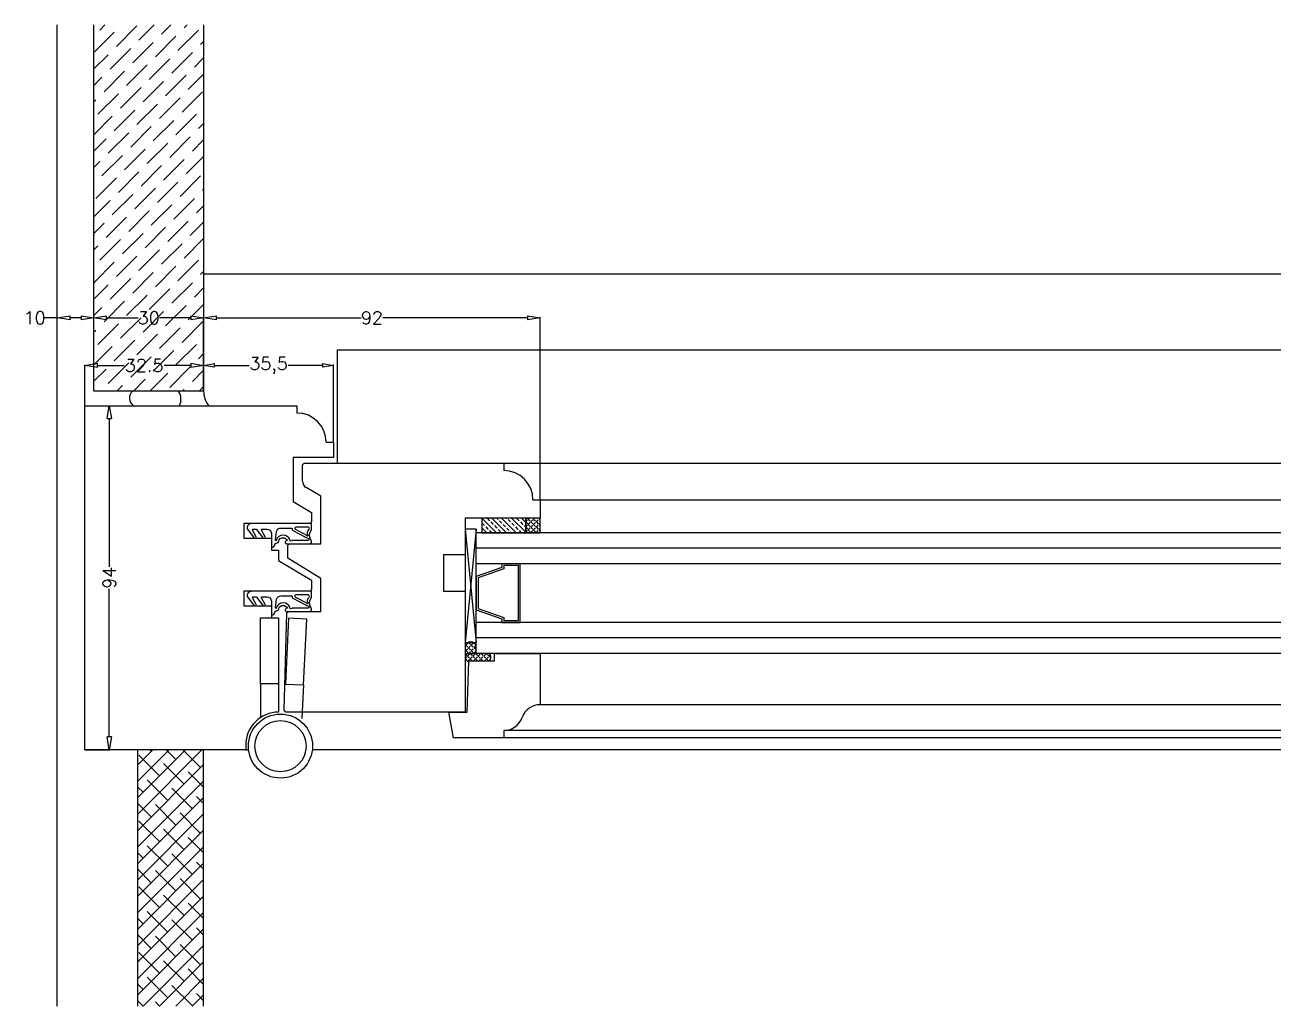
# Model space of a CAD drawing. Header units: millimetres. Extents: x 2806 to 10642, y -276 to 6064.
# Drawn here: x 5297.5 to 5638.5, y 2672.4 to 2940.4 of the extents above; entities that cross this region are included whole.
import ezdxf

# ---------------------------------------------------------------- set-up
doc = ezdxf.new("R2010")
doc.units = ezdxf.units.MM
doc.layers.get('0').update_dxf_attribs({"color": 250})
doc.layers.add('dim', color=7, linetype='Continuous')
doc.styles.add('romans', font='romans.shx')
doc.dimstyles.new('Ech 1-1', dxfattribs={"dimtxt": 3.5, "dimasz": 3, "dimexe": 0.25, "dimexo": 0, "dimgap": 0.01, "dimtad": 0, "dimdec": 8, "dimzin": 12, "dimtxsty": 'romans', "dimblk": 'CLOSEDBLANK', "dimcen": 2.5, "dimclrd": 9, "dimclre": 9, "dimclrt": 6, "dimadec": 4, "dimazin": 3, "dimtfac": 1, "dimtdec": 8, "dimtmove": 0, "dimatfit": 3, "dimldrblk": 'CLOSEDBLANK', "dimfxl": 1, "dimarcsym": 0})
doc.dimstyles.new('ECH1-1', dxfattribs={"dimtxt": 3.5, "dimasz": 3.5, "dimexe": 0.18, "dimexo": 0, "dimgap": 0.09, "dimtad": 0, "dimdec": 4, "dimdsep": 46, "dimtxsty": 'romans', "dimblk1": 'CLOSEDBLANK', "dimblk2": 'CLOSEDBLANK', "dimsah": 1, "dimcen": 1, "dimclrd": 3, "dimclre": 3, "dimclrt": 6, "dimadec": 0, "dimazin": 0, "dimtfac": 1, "dimtdec": 4, "dimtofl": 0, "dimtmove": 0, "dimatfit": 3, "dimldrblk": 'CLOSEDBLANK', "dimfxl": 1, "dimtolj": 1, "dimtzin": 0, "dimarcsym": 0})

# ---------------------------------------------------------------- blocks, each defined once
blk = doc.blocks.new('_ClosedBlank')
at = {"color": 0, "linetype": 'ByBlock', "lineweight": -2}
for p, q in [((-1, 0.167), (0, 0)), ((-1, 0.167), (-1, -0.167)), ((0, 0), (-1, -0.167))]:
    blk.add_line(p, q, dxfattribs=at)
blk = doc.blocks.new('*D8')
at = {"layer": 'Defpoints', "color": 0, "transparency": 16777216}
for p in [(5313.78, 2847.4), (5346.28, 2840.41), (5313.78, 2836.41)]:
    blk.add_point(p, dxfattribs=at)
at = {"layer": 'dim', "color": 3, "lineweight": -2, "transparency": 16777216}
for p, q in [((5313.78, 2836.41), (5313.78, 2847.58)), ((5317.28, 2847.4), (5324.61, 2847.4)), ((5342.78, 2847.4), (5335.46, 2847.4)), ((5346.28, 2840.41), (5346.28, 2847.58))]:
    blk.add_line(p, q, dxfattribs=at)
at = {"layer": 'dim', "color": 3, "lineweight": -2, "transparency": 16777216, "xscale": 3.5, "yscale": 3.5, "zscale": 3.5, "rotation": 180}
blk.add_blockref('_ClosedBlank', (5313.78, 2847.4), dxfattribs=at)
at = {"layer": 'dim', "color": 3, "lineweight": -2, "transparency": 16777216, "xscale": 3.5, "yscale": 3.5, "zscale": 3.5}
blk.add_blockref('_ClosedBlank', (5346.28, 2847.4), dxfattribs=at)
at = {"layer": 'dim', "color": 6, "transparency": 16777216, "insert": (5330.03, 2847.4), "char_height": 3.5, "attachment_point": 5, "style": 'romans'}
blk.add_mtext('\\A1;32.5', dxfattribs=at)
blk = doc.blocks.new('*D58')
at = {"layer": 'Defpoints', "color": 0, "transparency": 16777216}
for p in [(5346.28, 2860.4), (5316.28, 2840.41), (5346.28, 2840.41)]:
    blk.add_point(p, dxfattribs=at)
at = {"layer": 'dim', "color": 3, "lineweight": -2, "transparency": 16777216}
for p, q in [((5316.28, 2840.41), (5316.28, 2860.58)), ((5319.78, 2860.4), (5328.36, 2860.4)), ((5342.78, 2860.4), (5334.21, 2860.4)), ((5346.28, 2840.41), (5346.28, 2860.58))]:
    blk.add_line(p, q, dxfattribs=at)
at = {"layer": 'dim', "color": 3, "lineweight": -2, "transparency": 16777216, "xscale": 3.5, "yscale": 3.5, "zscale": 3.5, "rotation": 180}
blk.add_blockref('_ClosedBlank', (5316.28, 2860.4), dxfattribs=at)
at = {"layer": 'dim', "color": 3, "lineweight": -2, "transparency": 16777216, "xscale": 3.5, "yscale": 3.5, "zscale": 3.5}
blk.add_blockref('_ClosedBlank', (5346.28, 2860.4), dxfattribs=at)
at = {"layer": 'dim', "color": 6, "transparency": 16777216, "insert": (5331.28, 2860.4), "char_height": 3.5, "attachment_point": 5, "style": 'romans'}
blk.add_mtext('\\A1;30', dxfattribs=at)
blk = doc.blocks.new('*D9')
at = {"layer": 'Defpoints', "color": 0, "transparency": 16777216}
for p in [(5306.28, 2860.4), (5306.28, 2840.41), (5316.28, 2840.41)]:
    blk.add_point(p, dxfattribs=at)
at = {"layer": 'dim', "color": 3, "lineweight": -2, "transparency": 16777216}
for p, q in [((5306.28, 2860.4), (5302.78, 2860.4)), ((5306.28, 2840.41), (5306.28, 2860.58)), ((5312.78, 2860.4), (5309.78, 2860.4)), ((5316.28, 2840.41), (5316.28, 2860.58))]:
    blk.add_line(p, q, dxfattribs=at)
at = {"layer": 'dim', "color": 3, "lineweight": -2, "transparency": 16777216, "xscale": 3.5, "yscale": 3.5, "zscale": 3.5, "rotation": 180}
blk.add_blockref('_ClosedBlank', (5306.28, 2860.4), dxfattribs=at)
at = {"layer": 'dim', "color": 3, "lineweight": -2, "transparency": 16777216, "xscale": 3.5, "yscale": 3.5, "zscale": 3.5}
blk.add_blockref('_ClosedBlank', (5316.28, 2860.4), dxfattribs=at)
at = {"layer": 'dim', "color": 6, "transparency": 16777216, "insert": (5300.11, 2860.4), "char_height": 3.5, "attachment_point": 5, "style": 'romans'}
blk.add_mtext('\\A1;10', dxfattribs=at)
blk = doc.blocks.new('*D59')
at = {"layer": 'Defpoints', "color": 0, "transparency": 16777216}
for p in [(5313.78, 2836.41), (5313.78, 2742.41), (5320.5, 2742.41)]:
    blk.add_point(p, dxfattribs=at)
at = {"layer": 'dim', "color": 3, "lineweight": -2, "transparency": 16777216}
for p, q in [((5313.78, 2836.41), (5320.68, 2836.41)), ((5320.5, 2832.91), (5320.5, 2792.42)), ((5320.5, 2745.91), (5320.5, 2786.4)), ((5313.78, 2742.41), (5320.68, 2742.41))]:
    blk.add_line(p, q, dxfattribs=at)
at = {"layer": 'dim', "color": 3, "lineweight": -2, "transparency": 16777216, "xscale": 3.5, "yscale": 3.5, "zscale": 3.5}
for p, rotation in [((5320.5, 2836.41), 90), ((5320.5, 2742.41), 270)]:
    blk.add_blockref('_ClosedBlank', p, dxfattribs=dict(at, rotation=rotation))
at = {"layer": 'dim', "color": 6, "transparency": 16777216, "insert": (5320.5, 2789.41), "char_height": 3.5, "attachment_point": 5, "rotation": 90, "style": 'romans'}
blk.add_mtext('\\A1;94', dxfattribs=at)
blk = doc.blocks.new('*D10')
at = {"layer": 'Defpoints', "color": 0, "transparency": 16777216}
for p in [(5346.28, 2860.4), (5346.28, 2840.41), (5438.28, 2810.71)]:
    blk.add_point(p, dxfattribs=at)
at = {"layer": 'dim', "color": 3, "lineweight": -2, "transparency": 16777216}
for p, q in [((5346.28, 2840.41), (5346.28, 2860.58)), ((5349.78, 2860.4), (5389.36, 2860.4)), ((5434.78, 2860.4), (5395.21, 2860.4)), ((5438.28, 2810.71), (5438.28, 2860.58))]:
    blk.add_line(p, q, dxfattribs=at)
at = {"layer": 'dim', "color": 3, "lineweight": -2, "transparency": 16777216, "xscale": 3.5, "yscale": 3.5, "zscale": 3.5, "rotation": 180}
blk.add_blockref('_ClosedBlank', (5346.28, 2860.4), dxfattribs=at)
at = {"layer": 'dim', "color": 3, "lineweight": -2, "transparency": 16777216, "xscale": 3.5, "yscale": 3.5, "zscale": 3.5}
blk.add_blockref('_ClosedBlank', (5438.28, 2860.4), dxfattribs=at)
at = {"layer": 'dim', "color": 6, "transparency": 16777216, "insert": (5392.28, 2860.4), "char_height": 3.5, "attachment_point": 5, "style": 'romans'}
blk.add_mtext('\\A1;92', dxfattribs=at)
blk = doc.blocks.new('*D60')
at = {"layer": 'Defpoints', "color": 0, "transparency": 16777216}
for p in [(5346.28, 2847.4), (5346.28, 2840.41), (5381.78, 2826.41)]:
    blk.add_point(p, dxfattribs=at)
at = {"layer": 'dim', "color": 9, "lineweight": -2, "transparency": 16777216}
for p, q in [((5346.28, 2840.41), (5346.28, 2847.65)), ((5349.28, 2847.4), (5358.69, 2847.4)), ((5378.78, 2847.4), (5369.38, 2847.4)), ((5381.78, 2826.41), (5381.78, 2847.65))]:
    blk.add_line(p, q, dxfattribs=at)
at = {"layer": 'dim', "color": 9, "lineweight": -2, "transparency": 16777216, "xscale": 3, "yscale": 3, "zscale": 3, "rotation": 180}
blk.add_blockref('_ClosedBlank', (5346.28, 2847.4), dxfattribs=at)
at = {"layer": 'dim', "color": 9, "lineweight": -2, "transparency": 16777216, "xscale": 3, "yscale": 3, "zscale": 3}
blk.add_blockref('_ClosedBlank', (5381.78, 2847.4), dxfattribs=at)
at = {"layer": 'dim', "color": 6, "transparency": 16777216, "insert": (5364.03, 2847.4), "char_height": 3.5, "attachment_point": 5, "style": 'romans'}
blk.add_mtext('35,5', dxfattribs=at)

msp = doc.modelspace()

# ---------------------------------------------------------------- linework, layer by layer
for p, q in [((5306.28495735, 2672.40943332), (5306.28495735, 2940.40943332)), ((5316.28495735, 2840.40943332), (5316.28495735, 2940.40943332)), ((5346.28495735, 2940.40943332), (5346.28495735, 2840.40943332)), ((5346.28495735, 2872.40943332), (6766.28495735, 2872.40943332)), ((5382.78495735, 2851.70943332), (5382.78495735, 2820.70943332)), ((5382.78495735, 2851.70943332), (6022.28495735, 2851.70943332)), ((5346.28495735, 2840.40943332), (5316.28495735, 2840.40943332)), ((5313.78495735, 2742.40943332), (5313.78495735, 2836.40943332)), ((5313.78495735, 2836.40943332), (5371.78495735, 2836.40943332)), ((5371.78495735, 2836.40943332), (5371.78495735, 2834.40943332)), ((5379.78495735, 2826.40943332), (5381.78495735, 2826.40943332)), ((5381.78495735, 2826.40943332), (5381.78495735, 2822.20943332)), ((5381.78495735, 2822.20943332), (5370.78495735, 2822.20943332)), ((5370.78495735, 2822.20943332), (5370.78495735, 2810.20943332)), ((5373.28495735, 2820.20943332), (5373.78495735, 2820.70943332)), ((5373.78495735, 2820.70943332), (5428.28495735, 2820.70943332)), ((5428.28495735, 2820.70943332), (5705.28495735, 2820.70943332)), ((5428.28495735, 2820.70943332), (5428.28495735, 2818.70943332)), ((5373.28495735, 2815.75950252), (5373.28495735, 2820.20943332)), ((5378.28495735, 2811.70744716), (5374.28152117, 2814.02944014)), ((5370.78495735, 2810.20943332), (5375.78495735, 2807.20943332)), ((5378.28495735, 2798.70943332), (5378.28495735, 2811.70744716)), ((5436.28495735, 2810.70943332), (5438.28495735, 2810.70943332)), ((5438.28495735, 2810.70943332), (5695.28495735, 2810.70943332)), ((5438.28495735, 2810.70943332), (5438.28495735, 2805.70943332)), ((5375.78495735, 2807.20943332), (5375.78495735, 2804.70943332)), ((5375.28495735, 2804.20943332), (5357.28495735, 2804.20943332)), ((5357.28495735, 2804.20943332), (5357.28495735, 2800.20943332)), ((5375.78495735, 2804.70943332), (5375.28495735, 2804.20943332)), ((5438.28495735, 2805.70943332), (5417.78495735, 2805.70943332)), ((5417.78495735, 2805.70943332), (5417.78495735, 2795.70943332)), ((5422.28495735, 2805.70943332), (5422.28495735, 2801.70943332)), ((5434.28495735, 2805.70943332), (5422.28495735, 2805.70943332)), ((5434.28495735, 2801.70943332), (5434.28495735, 2805.70943332)), ((5434.28495735, 2805.70943332), (5434.28495735, 2801.70943332)), ((5438.28495735, 2805.70943332), (5434.28495735, 2805.70943332)), ((5438.28495735, 2801.70943332), (5438.28495735, 2805.70943332)), ((5357.28495735, 2800.20943332), (5364.78495735, 2800.20943332)), ((5364.78495735, 2800.20943332), (5364.78495735, 2796.90943332)), ((5417.78495735, 2802.70943332), (5420.78495735, 2771.70943332)), ((5420.78495735, 2802.70943332), (5417.78495735, 2771.70943332)), ((5420.78495735, 2802.70943332), (5417.78495735, 2802.70943332)), ((5417.78495735, 2802.70943332), (5417.78495735, 2771.70943332)), ((5420.78495735, 2771.70943332), (5420.78495735, 2802.70943332)), ((5999.78495735, 2801.70943332), (5420.78495735, 2801.70943332)), ((5420.78495735, 2768.70943332), (5420.78495735, 2801.70943332)), ((5422.28495735, 2801.70943332), (5434.28495735, 2801.70943332)), ((5434.28495735, 2801.70943332), (5438.28495735, 2801.70943332)), ((5364.78495735, 2796.90943332), (5366.78495735, 2796.90943332)), ((5366.78495735, 2796.90943332), (5366.78495735, 2794.10943332)), ((5369.28495735, 2798.20943332), (5369.78495735, 2798.70943332)), ((5369.28495735, 2794.70944662), (5369.28495735, 2798.20943332)), ((5369.78495735, 2798.70943332), (5378.28495735, 2798.70943332)), ((5999.78495735, 2797.45943332), (5420.78495735, 2797.45943332)), ((5366.78495735, 2794.10943332), (5375.78495735, 2788.70943332)), ((5378.28495735, 2789.20945552), (5369.28495735, 2794.70944662)), ((5417.78495735, 2795.70943332), (5411.78495735, 2795.70943332)), ((5411.78495735, 2795.70943332), (5411.78495735, 2785.70943332)), ((5999.78495735, 2793.20943332), (5420.78495735, 2793.20943332)), ((5432.78461214, 2793.20989358), (5427.78461214, 2793.20989358)), ((5427.78461214, 2793.20989358), (5427.78461214, 2792.20989358)), ((5432.78461214, 2777.20989358), (5432.78461214, 2793.20989358)), ((5427.78461214, 2792.20989358), (5420.78461214, 2789.7765628)), ((5420.78461214, 2789.7765628), (5420.78461214, 2780.64322436)), ((5428.28461214, 2791.85435457), (5421.28461214, 2789.42102378)), ((5432.28461214, 2792.70989358), (5428.28461214, 2792.70989358)), ((5428.28461214, 2792.70989358), (5428.28461214, 2791.85435457)), ((5432.28461214, 2777.70989358), (5432.28461214, 2792.70989358)), ((5375.78495735, 2788.70943332), (5375.78495735, 2786.20943332)), ((5378.28495735, 2780.20943332), (5378.28495735, 2789.20945552)), ((5421.28461214, 2789.42102378), (5421.28461214, 2780.99876338)), ((5375.28495735, 2785.70943332), (5357.28495735, 2785.70943332)), ((5357.28495735, 2785.70943332), (5357.28495735, 2781.70943332)), ((5375.78495735, 2786.20943332), (5375.28495735, 2785.70943332)), ((5411.78495735, 2785.70943332), (5417.78495735, 2785.70943332)), ((5417.78495735, 2785.70943332), (5417.78495735, 2752.70943332)), ((5357.28495735, 2781.70943332), (5364.78495735, 2781.70943332)), ((5364.78495735, 2781.70943332), (5364.78495735, 2778.40943332)), ((5368.28495735, 2753.20926386), (5368.98808676, 2779.70960278)), ((5368.98808676, 2779.70960278), (5369.50110318, 2780.20943332)), ((5369.50110318, 2780.20943332), (5378.28495735, 2780.20943332)), ((5420.78461214, 2780.64322436), (5427.78461214, 2778.20989358)), ((5421.28461214, 2780.99876338), (5428.28461214, 2778.5654326)), ((5361.78495735, 2760.40943332), (5361.78495735, 2778.40943332)), ((5361.78495735, 2778.40943332), (5366.78495735, 2778.40943332)), ((5364.78495735, 2778.40943332), (5366.78495735, 2778.40943332)), ((5366.78495735, 2778.40943332), (5366.78495735, 2760.40943332)), ((5366.78495735, 2778.40943332), (5366.78495735, 2752.70943332)), ((5369.50222167, 2778.34270885), (5368.61874724, 2760.36440323)), ((5374.49619545, 2778.09729928), (5369.50222167, 2778.34270885)), ((5373.61272103, 2760.11899366), (5374.49619545, 2778.09729928)), ((5999.78495735, 2777.20943332), (5420.78495735, 2777.20943332)), ((5427.78461214, 2778.20989358), (5427.78461214, 2777.20989358)), ((5427.78461214, 2777.20989358), (5432.78461214, 2777.20989358)), ((5428.28461214, 2778.5654326), (5428.28461214, 2777.70989358)), ((5428.28461214, 2777.70989358), (5432.28461214, 2777.70989358)), ((5999.78495735, 2772.95943332), (5420.78495735, 2772.95943332)), ((5417.78495735, 2771.70943332), (5420.78495735, 2771.70943332)), ((5417.78495735, 2770.70943332), (5417.78495735, 2768.70943332)), ((5420.78495735, 2768.70943332), (5420.78495735, 2770.70943332)), ((5417.78495735, 2768.70943332), (5420.78495735, 2768.70943332)), ((5418.28495735, 2752.70943332), (5418.78495735, 2766.70943332)), ((5424.28495735, 2768.70943332), (5418.29575691, 2768.70943332)), ((5418.29575691, 2766.70943332), (5424.28495735, 2766.70943332)), ((5418.78495735, 2766.70943332), (5425.78495735, 2766.70943332)), ((5999.78495735, 2768.70943332), (5420.78495735, 2768.70943332)), ((5425.78495735, 2766.70943332), (5425.78495735, 2768.70943332)), ((5425.78495735, 2768.70943332), (5438.28495735, 2768.70943332)), ((5438.28495735, 2768.70943332), (5438.28495735, 2754.70943332)), ((5361.78495735, 2760.40943332), (5361.78495735, 2751.19274809)), ((5366.78495735, 2760.40943332), (5361.78495735, 2760.40943332)), ((5368.61874724, 2760.36440323), (5373.61272103, 2760.11899366)), ((5373.61272103, 2760.11899366), (5373.16034849, 2750.91341679)), ((5368.77194093, 2752.70943332), (5368.28495735, 2753.20926386)), ((5417.78495735, 2752.70943332), (5368.77194093, 2752.70943332)), ((5414.53495735, 2745.70943332), (5413.28495735, 2752.70943332)), ((5413.28495735, 2752.70943332), (5418.28495735, 2752.70943332)), ((5695.28495735, 2754.70943332), (5438.28495735, 2754.70943332)), ((5428.28495735, 2745.70943332), (5414.53495735, 2745.70943332)), ((5428.28495735, 2747.70943332), (5428.28495735, 2745.70943332)), ((5705.28495735, 2745.70943332), (5428.28495735, 2745.70943332)), ((5705.28495735, 2747.70943332), (5428.51805161, 2747.70943332)), ((5357.78495735, 2742.40943332), (5313.78495735, 2742.40943332)), ((5328.28495735, 2672.40943332), (5328.28495735, 2742.40943332)), ((5346.28495735, 2672.40943332), (5346.28495735, 2742.40943332)), ((5357.78495735, 2743.70943332), (5357.78495735, 2742.40943332)), ((5357.78495735, 2742.40943332), (5358.55226017, 2742.40943332)), ((6022.28495735, 2742.40943332), (5376.01765453, 2742.40943332))]:
    msp.add_line(p, q)
at = {"linetype": 'Continuous'}
for p, q in [((5317.94519497, 2939.02472292), (5319.32990537, 2940.40943332)), ((5322.43532303, 2934.53459486), (5328.04798311, 2940.14725494)), ((5328.60924911, 2936.21839288), (5332.80028955, 2940.40943332)), ((5334.7831752, 2937.9021909), (5337.29041761, 2940.40943332)), ((5340.95710128, 2939.58598893), (5341.78054567, 2940.40943332)), ((5316.28495735, 2932.87435724), (5321.87405702, 2938.46345691)), ((5333.09937718, 2931.72826482), (5338.71203725, 2937.3409249)), ((5339.27330326, 2933.41206284), (5344.88596333, 2939.02472292)), ((5320.75152501, 2928.36066878), (5326.36418508, 2933.97332885)), ((5326.92545109, 2930.0444668), (5332.53811117, 2935.65712687)), ((5345.44722934, 2935.09586087), (5346.28495735, 2935.93358888)), ((5316.28495735, 2928.38422918), (5320.190259, 2932.28953083)), ((5331.41557915, 2925.55433874), (5337.02823923, 2931.16699881)), ((5337.58950524, 2927.23813676), (5343.20216531, 2932.85079684)), ((5343.76343132, 2928.92193478), (5346.28495735, 2931.44346081)), ((5319.06772699, 2922.18674269), (5324.68038706, 2927.79940277)), ((5325.24165307, 2923.87054072), (5330.85431315, 2929.48320079)), ((5335.90570721, 2921.06421068), (5341.51836729, 2926.67687075)), ((5342.0796333, 2922.7480087), (5346.28495735, 2926.95333275)), ((5316.28495735, 2923.89410112), (5318.50646098, 2926.11560475)), ((5323.55785505, 2917.69661463), (5329.17051512, 2923.30927471)), ((5329.73178113, 2919.38041266), (5335.34444121, 2924.99307273)), ((5316.28495735, 2919.40397306), (5316.82266296, 2919.94167866)), ((5317.38392896, 2916.01281661), (5322.99658904, 2921.62547669)), ((5334.22190919, 2914.89028459), (5339.83456927, 2920.50294467)), ((5340.39583527, 2916.57408262), (5346.00849535, 2922.18674269)), ((5321.87405702, 2911.52268855), (5327.4867171, 2917.13534862)), ((5328.04798311, 2913.20648657), (5333.66064318, 2918.81914665)), ((5338.71203725, 2910.40015653), (5344.32469733, 2916.01281661)), ((5316.28495735, 2910.42371694), (5321.31279102, 2915.4515506)), ((5326.36418508, 2907.03256049), (5331.97684516, 2912.64522056)), ((5332.53811117, 2908.71635851), (5338.15077124, 2914.32901859)), ((5344.88596333, 2912.08395456), (5346.28495735, 2913.48294857)), ((5316.28495735, 2905.93358888), (5319.62899299, 2909.27762452)), ((5320.190259, 2905.34876247), (5325.80291908, 2910.96142254)), ((5337.02823923, 2904.22623045), (5342.6408993, 2909.83889053)), ((5324.68038706, 2900.85863441), (5330.29304714, 2906.47129448)), ((5330.85431315, 2902.54243243), (5336.46697322, 2908.1550925)), ((5343.20216531, 2905.91002847), (5346.28495735, 2908.99282051)), ((5316.28495735, 2901.44346081), (5317.94519497, 2903.10369844)), ((5318.50646098, 2899.17483638), (5324.11912105, 2904.78749646)), ((5335.34444121, 2898.05230437), (5340.95710128, 2903.66496444)), ((5341.51836729, 2899.73610239), (5346.28495735, 2904.50269245)), ((5322.99658904, 2894.68470832), (5328.60924911, 2900.2973684)), ((5329.17051512, 2896.36850634), (5334.7831752, 2901.98116642)), ((5339.83456927, 2893.56217631), (5345.44722934, 2899.17483638)), ((5316.82266296, 2893.0009103), (5322.43532303, 2898.61357038)), ((5327.4867171, 2890.19458026), (5333.09937718, 2895.80724034)), ((5333.66064318, 2891.87837828), (5339.27330326, 2897.49103836)), ((5346.00849535, 2895.24597433), (5346.28495735, 2895.52243633)), ((5316.28495735, 2887.97307663), (5320.75152501, 2892.43964429)), ((5321.31279102, 2888.51078224), (5326.92545109, 2894.12344231)), ((5338.15077124, 2887.38825022), (5343.76343132, 2893.0009103)), ((5325.80291908, 2884.02065418), (5331.41557915, 2889.63331425)), ((5331.97684516, 2885.7044522), (5337.58950524, 2891.31711228)), ((5344.32469733, 2889.07204825), (5346.28495735, 2891.03230827)), ((5316.28495735, 2883.48294857), (5319.06772699, 2886.26571821)), ((5319.62899299, 2882.33685616), (5325.24165307, 2887.94951623)), ((5336.46697322, 2881.21432414), (5342.0796333, 2886.82698422)), ((5342.6408993, 2882.89812216), (5346.28495735, 2886.54218021)), ((5324.11912105, 2877.8467281), (5329.73178113, 2883.45938817)), ((5330.29304714, 2879.53052612), (5335.90570721, 2885.14318619)), ((5340.95710128, 2876.72419608), (5346.28495735, 2882.05205215)), ((5316.28495735, 2878.99282051), (5317.38392896, 2880.09179213)), ((5317.94519497, 2876.16293007), (5323.55785505, 2881.77559015)), ((5328.60924911, 2873.35660003), (5334.22190919, 2878.96926011)), ((5334.7831752, 2875.04039806), (5340.39583527, 2880.65305813)), ((5316.28495735, 2870.01256439), (5321.87405702, 2875.60166406)), ((5322.43532303, 2871.67280201), (5328.04798311, 2877.28546209)), ((5339.27330326, 2870.55027), (5344.88596333, 2876.16293007)), ((5326.92545109, 2867.18267395), (5332.53811117, 2872.79533403)), ((5333.09937718, 2868.86647197), (5338.71203725, 2874.47913205)), ((5345.44722934, 2872.23406802), (5346.28495735, 2873.07179603)), ((5316.28495735, 2865.52243633), (5320.190259, 2869.42773798)), ((5320.75152501, 2865.49887593), (5326.36418508, 2871.111536)), ((5331.41557915, 2862.69254589), (5337.02823923, 2868.30520597)), ((5337.58950524, 2864.37634391), (5343.20216531, 2869.98900399)), ((5343.76343132, 2866.06014194), (5346.28495735, 2868.58166797)), ((5319.06772699, 2859.32494985), (5324.68038706, 2864.93760992)), ((5325.24165307, 2861.00874787), (5330.85431315, 2866.62140794)), ((5316.28495735, 2861.03230827), (5318.50646098, 2863.2538119)), ((5329.73178113, 2856.51861981), (5335.34444121, 2862.13127988)), ((5335.90570721, 2858.20241783), (5341.51836729, 2863.81507791)), ((5342.0796333, 2859.88621585), (5346.28495735, 2864.09153991)), ((5317.38392896, 2853.15102376), (5322.99658904, 2858.76368384)), ((5323.55785505, 2854.83482178), (5329.17051512, 2860.44748186)), ((5340.39583527, 2853.71228977), (5346.00849535, 2859.32494985)), ((5316.28495735, 2856.54218021), (5316.82266296, 2857.07988582)), ((5328.04798311, 2850.34469372), (5333.66064318, 2855.9573538)), ((5334.22190919, 2852.02849175), (5339.83456927, 2857.64115182)), ((5316.28495735, 2847.56192409), (5321.31279102, 2852.58975775)), ((5321.87405702, 2848.6608957), (5327.4867171, 2854.27355578)), ((5332.53811117, 2845.85456566), (5338.15077124, 2851.46722574)), ((5338.71203725, 2847.53836369), (5344.32469733, 2853.15102376)), ((5320.190259, 2842.48696962), (5325.80291908, 2848.09962969)), ((5326.36418508, 2844.17076764), (5331.97684516, 2849.78342772)), ((5344.88596333, 2849.22216171), (5346.28495735, 2850.62115573)), ((5316.28495735, 2843.07179603), (5319.62899299, 2846.41583167)), ((5331.58310688, 2840.40943332), (5336.46697322, 2845.29329966)), ((5337.02823923, 2841.3644376), (5342.6408993, 2846.97709768)), ((5343.20216531, 2843.04823563), (5346.28495735, 2846.13102766)), ((5322.60285076, 2840.40943332), (5324.11912105, 2841.92570361)), ((5327.09297882, 2840.40943332), (5330.29304714, 2843.60950163)), ((5345.05349107, 2840.40943332), (5346.28495735, 2841.6408996)), ((5340.56336301, 2840.40943332), (5340.95710128, 2840.8031716)), ((5422.33116287, 2805.70943332), (5426.33116287, 2801.70943332)), ((5422.38578283, 2804.30777494), (5423.05930204, 2803.63425573)), ((5423.73282125, 2805.65481336), (5424.40634046, 2804.98129415)), ((5424.74310006, 2804.64453454), (5425.41661927, 2803.97101533)), ((5425.0252397, 2805.70943332), (5429.0252397, 2801.70943332)), ((5425.75337887, 2803.63425573), (5426.42689808, 2802.96073652)), ((5426.37227812, 2805.70943332), (5426.76365769, 2805.31805375)), ((5427.10041729, 2804.98129415), (5427.7739365, 2804.30777494)), ((5427.71931654, 2805.70943332), (5431.71931654, 2801.70943332)), ((5428.11069611, 2803.97101533), (5428.78421531, 2803.29749612)), ((5429.06635496, 2805.70943332), (5429.12097492, 2805.65481336)), ((5429.45773452, 2805.31805375), (5430.13125373, 2804.64453454)), ((5430.41339337, 2805.70943332), (5434.28495735, 2801.83786934)), ((5430.46801334, 2804.30777494), (5431.14153255, 2803.63425573)), ((5431.81505176, 2805.65481336), (5432.48857096, 2804.98129415)), ((5432.82533057, 2804.64453454), (5433.49884978, 2803.97101533)), ((5433.10747021, 2805.70943332), (5434.28495735, 2804.53194618)), ((5433.83560938, 2803.63425573), (5434.28495735, 2803.18490776)), ((5434.28495735, 2804.75712291), (5434.77853628, 2805.25070183)), ((5434.28495735, 2804.66665002), (5434.77853628, 2804.1730711)), ((5434.28495735, 2803.27538065), (5434.77853628, 2803.76895957)), ((5434.72391631, 2805.70943332), (5434.77853628, 2805.65481336)), ((5434.98059204, 2805.45275759), (5435.23726776, 2805.70943332)), ((5434.98059204, 2805.45275759), (5435.51940741, 2804.91394223)), ((5434.98059204, 2803.97101533), (5435.51940741, 2804.5098307)), ((5434.98059204, 2803.97101533), (5435.51940741, 2803.43219997)), ((5435.72146317, 2804.71188646), (5436.26027854, 2805.25070183)), ((5435.72146317, 2804.71188646), (5436.26027854, 2804.1730711)), ((5435.72146317, 2803.2301442), (5436.26027854, 2803.76895957)), ((5436.20565857, 2805.70943332), (5436.26027854, 2805.65481336)), ((5436.4623343, 2805.45275759), (5436.71901002, 2805.70943332)), ((5436.4623343, 2805.45275759), (5437.00114967, 2804.91394223)), ((5436.4623343, 2803.97101533), (5437.00114967, 2804.5098307)), ((5436.4623343, 2803.97101533), (5437.00114967, 2803.43219997)), ((5437.20320543, 2804.71188646), (5437.7420208, 2805.25070183)), ((5437.20320543, 2804.71188646), (5437.7420208, 2804.1730711)), ((5437.20320543, 2803.2301442), (5437.7420208, 2803.76895957)), ((5437.68740083, 2805.70943332), (5437.7420208, 2805.65481336)), ((5437.94407656, 2805.45275759), (5438.20075228, 2805.70943332)), ((5437.94407656, 2805.45275759), (5438.28495735, 2805.1118768)), ((5437.94407656, 2803.97101533), (5438.28495735, 2804.31189613)), ((5437.94407656, 2803.97101533), (5438.28495735, 2803.63013454)), ((5422.28495735, 2803.061562), (5423.63708603, 2801.70943332)), ((5422.28495735, 2801.71452358), (5422.29004761, 2801.70943332)), ((5423.39606164, 2803.29749612), (5424.06958085, 2802.62397692)), ((5424.40634046, 2802.28721731), (5424.98412445, 2801.70943332)), ((5426.76365769, 2802.62397692), (5427.4371769, 2801.95045771)), ((5429.12097492, 2802.96073652), (5429.79449413, 2802.28721731)), ((5430.13125373, 2801.95045771), (5430.37227812, 2801.70943332)), ((5431.47829215, 2803.29749612), (5432.15181136, 2802.62397692)), ((5432.48857096, 2802.28721731), (5433.06635496, 2801.70943332)), ((5434.28495735, 2803.18490776), (5434.77853628, 2802.69132884)), ((5434.28495735, 2801.79363839), (5434.77853628, 2802.28721731)), ((5434.98059204, 2802.48927307), (5435.51940741, 2803.02808844)), ((5434.98059204, 2802.48927307), (5435.51940741, 2801.95045771)), ((5435.72146317, 2803.2301442), (5436.26027854, 2802.69132884)), ((5435.72146317, 2801.74840194), (5436.26027854, 2802.28721731)), ((5435.72146317, 2801.74840194), (5435.76043179, 2801.70943332)), ((5436.4623343, 2802.48927307), (5437.00114967, 2803.02808844)), ((5436.4623343, 2802.48927307), (5437.00114967, 2801.95045771)), ((5437.20320543, 2803.2301442), (5437.7420208, 2802.69132884)), ((5437.20320543, 2801.74840194), (5437.7420208, 2802.28721731)), ((5437.20320543, 2801.74840194), (5437.24217405, 2801.70943332)), ((5437.94407656, 2802.48927307), (5438.28495735, 2802.83015387)), ((5437.94407656, 2802.48927307), (5438.28495735, 2802.14839228)), ((5417.94055605, 2770.96749482), (5418.47937142, 2771.50631019)), ((5417.94055605, 2770.96749482), (5418.47937142, 2770.42867946)), ((5417.94055605, 2769.48575256), (5418.47937142, 2770.02456793)), ((5417.94055605, 2769.48575256), (5418.47937142, 2768.9469372)), ((5418.68142718, 2771.70836595), (5418.73829227, 2771.76523105)), ((5418.68142718, 2771.70836595), (5419.22024255, 2771.16955059)), ((5418.68142718, 2770.22662369), (5419.22024255, 2770.76543906)), ((5418.68142718, 2770.22662369), (5419.22024255, 2769.68780833)), ((5418.68142718, 2768.74488143), (5419.22024255, 2769.2836968)), ((5419.42229831, 2770.96749482), (5419.96111368, 2771.50631019)), ((5419.42229831, 2770.96749482), (5419.96111368, 2770.42867946)), ((5419.42229831, 2769.48575256), (5419.96111368, 2770.02456793)), ((5419.42229831, 2769.48575256), (5419.96111368, 2768.9469372)), ((5420.16316944, 2770.22662369), (5420.70198481, 2770.76543906)), ((5420.16316944, 2770.22662369), (5420.70198481, 2769.68780833)), ((5420.16316944, 2768.74488143), (5420.70198481, 2769.2836968)), ((5417.81270532, 2767.44919053), (5418.16546933, 2767.80195454)), ((5417.98636731, 2768.38516808), (5418.16546933, 2768.20606607)), ((5418.36752509, 2768.0040103), (5418.90634046, 2768.54282567)), ((5418.36752509, 2768.0040103), (5418.90634046, 2767.46519494)), ((5418.55469036, 2766.70943332), (5418.90634046, 2767.06108341)), ((5418.68142718, 2768.74488143), (5418.71687529, 2768.70943332)), ((5419.10839622, 2767.26313917), (5419.64721159, 2767.80195454)), ((5419.10839622, 2767.26313917), (5419.64721159, 2766.72432381)), ((5419.14384433, 2768.70943332), (5419.64721159, 2768.20606607)), ((5419.84926735, 2768.0040103), (5420.38808272, 2768.54282567)), ((5419.84926735, 2768.0040103), (5420.38808272, 2767.46519494)), ((5420.03643262, 2766.70943332), (5420.38808272, 2767.06108341)), ((5420.16316944, 2768.74488143), (5420.19861755, 2768.70943332)), ((5420.59013848, 2767.26313917), (5421.12895385, 2767.80195454)), ((5420.59013848, 2767.26313917), (5421.12895385, 2766.72432381)), ((5420.62558659, 2768.70943332), (5421.12895385, 2768.20606607)), ((5421.33100961, 2768.0040103), (5421.86982498, 2768.54282567)), ((5421.33100961, 2768.0040103), (5421.86982498, 2767.46519494)), ((5421.51817488, 2766.70943332), (5421.86982498, 2767.06108341)), ((5422.07188074, 2767.26313917), (5422.61069611, 2767.80195454)), ((5422.07188074, 2767.26313917), (5422.61069611, 2766.72432381)), ((5422.10732885, 2768.70943332), (5422.61069611, 2768.20606607)), ((5422.81275187, 2768.0040103), (5423.35156724, 2768.54282567)), ((5422.81275187, 2768.0040103), (5423.35156724, 2767.46519494)), ((5422.99991714, 2766.70943332), (5423.35156724, 2767.06108341)), ((5423.553623, 2767.26313917), (5424.09243837, 2767.80195454)), ((5423.553623, 2767.26313917), (5424.09243837, 2766.72432381)), ((5423.58907111, 2768.70943332), (5424.09243837, 2768.20606607)), ((5424.29449413, 2768.0040103), (5424.62019929, 2768.32971546)), ((5424.29449413, 2768.0040103), (5424.77156412, 2767.52694031)), ((5328.28495735, 2738.32846645), (5332.36592422, 2742.40943332)), ((5328.28495735, 2733.83833839), (5336.85605228, 2742.40943332)), ((5328.28495735, 2729.34821033), (5341.34618034, 2742.40943332)), ((5328.28495735, 2724.85808227), (5345.8363084, 2742.40943332)), ((5331.97684516, 2742.02035426), (5331.5877661, 2742.40943332)), ((5338.71203725, 2739.77529023), (5336.07789416, 2742.40943332)), ((5345.44722934, 2737.5302262), (5340.56802223, 2742.40943332)), ((5334.22190919, 2735.28516217), (5328.60924911, 2740.89782225)), ((5340.95710128, 2733.04009814), (5335.34444121, 2738.65275822)), ((5328.28495735, 2720.36795421), (5346.28495735, 2738.36795421)), ((5346.28495735, 2732.20237013), (5342.0796333, 2736.40769419)), ((5328.28495735, 2715.87782615), (5346.28495735, 2733.87782615)), ((5329.73178113, 2730.79503411), (5328.28495735, 2732.24185789)), ((5336.46697322, 2728.54997008), (5330.85431315, 2734.16263016)), ((5343.20216531, 2726.30490605), (5337.58950524, 2731.91756613)), ((5328.28495735, 2711.38769809), (5346.28495735, 2729.38769809)), ((5346.28495735, 2727.71224207), (5344.32469733, 2729.6725021)), ((5331.97684516, 2724.05984202), (5328.28495735, 2727.75172983)), ((5338.71203725, 2721.81477799), (5333.09937718, 2727.42743807)), ((5345.44722934, 2719.56971396), (5339.83456927, 2725.18237404)), ((5328.28495735, 2706.89757003), (5346.28495735, 2724.89757003)), ((5334.22190919, 2717.32464993), (5328.60924911, 2722.93731001)), ((5328.28495735, 2702.40744197), (5346.28495735, 2720.40744197)), ((5340.95710128, 2715.0795859), (5335.34444121, 2720.69224598)), ((5346.28495735, 2714.24185789), (5342.0796333, 2718.44718195)), ((5328.28495735, 2697.91731391), (5346.28495735, 2715.91731391)), ((5336.46697322, 2710.58945784), (5330.85431315, 2716.20211792)), ((5329.73178113, 2712.83452187), (5328.28495735, 2714.28134565)), ((5328.28495735, 2693.42718585), (5346.28495735, 2711.42718585)), ((5343.20216531, 2708.34439381), (5337.58950524, 2713.95705389)), ((5346.28495735, 2709.75172983), (5344.32469733, 2711.71198986)), ((5331.97684516, 2706.09932978), (5328.28495735, 2709.79121759)), ((5338.71203725, 2703.85426575), (5333.09937718, 2709.46692583)), ((5328.28495735, 2688.93705779), (5346.28495735, 2706.93705779)), ((5334.22190919, 2699.36413769), (5328.60924911, 2704.97679776)), ((5345.44722934, 2701.60920172), (5339.83456927, 2707.22186179)), ((5328.28495735, 2684.44692973), (5346.28495735, 2702.44692973)), ((5340.95710128, 2697.11907366), (5335.34444121, 2702.73173373)), ((5328.28495735, 2679.95680167), (5346.28495735, 2697.95680167)), ((5336.46697322, 2692.6289456), (5330.85431315, 2698.24160567)), ((5346.28495735, 2696.28134565), (5342.0796333, 2700.4866697)), ((5329.73178113, 2694.87400963), (5328.28495735, 2696.32083341)), ((5343.20216531, 2690.38388157), (5337.58950524, 2695.99654164)), ((5328.28495735, 2675.46667361), (5346.28495735, 2693.46667361)), ((5331.97684516, 2688.13881754), (5328.28495735, 2691.83070535)), ((5338.71203725, 2685.89375351), (5333.09937718, 2691.50641358)), ((5346.28495735, 2691.79121759), (5344.32469733, 2693.75147761)), ((5329.71784512, 2672.40943332), (5346.28495735, 2688.97654555)), ((5345.44722934, 2683.64868948), (5339.83456927, 2689.26134955)), ((5334.22190919, 2681.40362545), (5328.60924911, 2687.01628552)), ((5334.20797318, 2672.40943332), (5346.28495735, 2684.48641749)), ((5340.95710128, 2679.15856142), (5335.34444121, 2684.77122149)), ((5346.28495735, 2678.32083341), (5342.0796333, 2682.52615746)), ((5329.73178113, 2676.91349739), (5328.28495735, 2678.36032117)), ((5336.46697322, 2674.66843336), (5330.85431315, 2680.28109343)), ((5343.20216531, 2672.42336933), (5337.58950524, 2678.0360294)), ((5338.69810125, 2672.40943332), (5346.28495735, 2679.99628942)), ((5329.74571714, 2672.40943332), (5328.28495735, 2673.87019311)), ((5343.18822931, 2672.40943332), (5346.28495735, 2675.50616136)), ((5346.28495735, 2673.83070535), (5344.32469733, 2675.79096537)), ((5334.2358452, 2672.40943332), (5333.09937718, 2673.54590134))]:
    msp.add_line(p, q, dxfattribs=at)
for points in [[(5368.03471257, 2800.35181953, -0.2065050504), (5369.13121565, 2799.72779846, -0.2775279877), (5369.00669268, 2799.56351308), (5368.80003361, 2799.48078249, 0.6262668152), (5368.74898147, 2798.76285711, 0.1314411963), (5368.94869359, 2798.70943332), (5375.2849576, 2798.70943332, 0.5091088478), (5375.71145502, 2799.58427665, -0.2944239165), (5375.55803792, 2802.22897155, 0.1734880961), (5375.7849576, 2802.86327969), (5375.7849576, 2804.20943332), (5359.40963069, 2804.20943332, 0.4153335345), (5358.1849576, 2802.98942892, 0.0481150671), (5358.20744887, 2802.75624968, 0.113375307), (5358.24380825, 2802.67441381), (5360.06403312, 2800.24940238, 0.2359658735), (5360.1440099, 2800.20943332), (5360.55706782, 2800.20943332, 0.2476591871), (5360.63961837, 2800.25299392, 0.2879370719), (5360.65412946, 2800.6249605), (5359.6281533, 2802.40975979, -0.5767224904), (5359.80154646, 2802.70943332), (5360.58944875, 2802.70943332, -0.2359658735), (5360.74940231, 2802.62949521), (5362.53591107, 2800.24940238, 0.2359658735), (5362.61588785, 2800.20943332), (5363.02894576, 2800.20943332, 0.2476591871), (5363.11149632, 2800.25299392, 0.2879370719), (5363.12600741, 2800.6249605), (5362.10003125, 2802.40975979, -0.5767224904), (5362.2734244, 2802.70943332), (5363.5576992, 2802.70943332, -0.3840936845), (5364.78039129, 2801.61401958, -0.0218128443), (5364.78495836, 2801.50943269), (5364.78495634, 2797.68453249), (5364.87211209, 2797.69215758, 0.3330431822), (5365.76550277, 2798.49206239, -0.2932451242), (5366.14070125, 2798.88049513, 0.0085275322), (5366.57026123, 2798.98985287, 0.2655173449), (5366.74727127, 2799.16686291, 0.0237483711), (5366.79308738, 2799.3728571, -0.3561488062), (5368.03471257, 2800.35181953, -0.3561488062)], [(5368.07644533, 2801.05099009, 0.3550050331), (5366.1184019, 2799.56187213, -0.567623715), (5366.03637357, 2799.53650653, -0.2470803573), (5365.9395859, 2799.79864633), (5366.23527392, 2802.04699975, -0.3517038519), (5367.40686484, 2802.98743332), (5370.22146492, 2802.98743332, -0.4142135624), (5370.52146492, 2802.68743332), (5370.52146492, 2802.60063358, 0.2770734156), (5370.68037642, 2802.3358808), (5374.08711482, 2800.52040747, -0.0411118959), (5374.29358737, 2800.43551605), (5374.96384514, 2800.15133419, -0.5066602499), (5374.9658274, 2799.61851099, -0.2770995092), (5374.74381853, 2799.60943332), (5370.59327075, 2799.60943332, 0.2134217653), (5370.36966395, 2799.50943332, -0.8862274344), (5369.88118095, 2799.85028998, 0.250570539), (5368.08297855, 2801.05056616)], [(5368.03471257, 2781.85181953, -0.2065050504), (5369.13121565, 2781.22779846, -0.2775279877), (5369.00669268, 2781.06351308), (5368.80003361, 2780.98078249, 0.6262668152), (5368.74898147, 2780.26285711, 0.1314411963), (5368.94869359, 2780.20943332), (5375.2849576, 2780.20943332, 0.5091088478), (5375.71145502, 2781.08427665, -0.2944239165), (5375.55803792, 2783.72897155, 0.1734880961), (5375.7849576, 2784.36327969), (5375.7849576, 2785.70943332), (5359.40963069, 2785.70943332, 0.4153335345), (5358.1849576, 2784.48942892, 0.0481150671), (5358.20744887, 2784.25624968, 0.113375307), (5358.24380825, 2784.17441381), (5360.06403312, 2781.74940238, 0.2359658735), (5360.1440099, 2781.70943332), (5360.55706782, 2781.70943332, 0.2476591871), (5360.63961837, 2781.75299392, 0.2879370719), (5360.65412946, 2782.1249605), (5359.6281533, 2783.90975979, -0.5767224904), (5359.80154646, 2784.20943332), (5360.58944875, 2784.20943332, -0.2359658735), (5360.74940231, 2784.12949521), (5362.53591107, 2781.74940238, 0.2359658735), (5362.61588785, 2781.70943332), (5363.02894576, 2781.70943332, 0.2476591871), (5363.11149632, 2781.75299392, 0.2879370719), (5363.12600741, 2782.1249605), (5362.10003125, 2783.90975979, -0.5767224904), (5362.2734244, 2784.20943332), (5363.5576992, 2784.20943332, -0.3840936845), (5364.78039129, 2783.11401958, -0.0218128443), (5364.78495836, 2783.00943269), (5364.78495634, 2779.18453249), (5364.87211209, 2779.19215758, 0.3330431822), (5365.76550277, 2779.99206239, -0.2932451242), (5366.14070125, 2780.38049513, 0.0085275322), (5366.57026123, 2780.48985287, 0.2655173449), (5366.74727127, 2780.66686291, 0.0237483711), (5366.79308738, 2780.8728571, -0.3561488062), (5368.03471257, 2781.85181953, -0.3561488062)], [(5368.07644533, 2782.55099009, 0.3550050331), (5366.1184019, 2781.06187213, -0.567623715), (5366.03637357, 2781.03650653, -0.2470803573), (5365.9395859, 2781.29864633), (5366.23527392, 2783.54699975, -0.3517038519), (5367.40686484, 2784.48743332), (5370.22146492, 2784.48743332, -0.4142135624), (5370.52146492, 2784.18743332), (5370.52146492, 2784.10063358, 0.2770734156), (5370.68037642, 2783.8358808), (5374.08711482, 2782.02040747, -0.0411118959), (5374.29358737, 2781.93551605), (5374.96384514, 2781.65133419, -0.5066602499), (5374.9658274, 2781.11851099, -0.2770995092), (5374.74381853, 2781.10943332), (5370.59327075, 2781.10943332, 0.2134217653), (5370.36966395, 2781.00943332, -0.8862274344), (5369.88118095, 2781.35028998, 0.250570539), (5368.08297855, 2782.55056616)]]:
    msp.add_lwpolyline(points, format="xyb")
for points in [[(5375.1148998, 2802.63780439, 0.6327143575), (5374.84401123, 2803.20943332), (5371.51779673, 2803.20943332, 0.7809101337), (5371.37670823, 2802.64468054), (5374.37005705, 2801.04950523, -0.1173328942), (5374.47417772, 2800.95758897, 1.2180852755), (5374.744699, 2801.24175301, -0.2857760723), (5374.62995078, 2801.4797324, -0.1455877377)], [(5375.1148998, 2784.13780439, 0.6327143575), (5374.84401123, 2784.70943332), (5371.51779673, 2784.70943332, 0.7809101337), (5371.37670823, 2784.14468054), (5374.37005705, 2782.54950523, -0.1173328942), (5374.47417772, 2782.45758897, 1.2180852755), (5374.744699, 2782.74175301, -0.2857760723), (5374.62995078, 2782.9797324, -0.1455877377)]]:
    msp.add_lwpolyline(points, format="xyb", close=True)
for radius in [8.75, 7]:
    msp.add_circle((5367.28495735, 2743.40943332), radius)
for centre, radius, start, end in [((5328.63615053, 2838.48237898), 2.61104026, 132.4352089398, 232.5529533765), ((5336.1787723, 2838.20507324), 3.91290476, 332.6837201034, 34.2882369025), ((5352.88534759, 2840.44255371), 6.60047334, 180.2875046071, 217.6643796534), ((5371.78495735, 2826.40943332), 8, 360, 90), ((5428.28495735, 2810.70943332), 8, 360, 90), ((5375.28495735, 2815.75950252), 2, 180, 239.886266849), ((5419.28495735, 2770.31331178), 1.55142266, 14.7930176081, 165.2069823916), ((5419.01921467, 2767.70943332), 1.23425732, 125.8841497803, 234.1158502197), ((5423.53495735, 2767.70943332), 1.25, 306.8698976458, 53.1301023542), ((5366.78495735, 2743.70943332), 9, 90, 180), ((5438.16841022, 2749.55450065), 5.15625, 88.7048286127, 161.2792117845), ((5428.40150448, 2752.86436599), 5.15625, 268.7048286125, 341.2792117845)]:
    msp.add_arc(centre, radius, start, end)

# ---------------------------------------------------------------- dimensions: what is measured, and where the dimension line sits
at = {"layer": 'dim'}
for base, p1, p2, dimstyle, picture, middle in [((5306.28495735, 2860.40007642), (5316.28495735, 2840.40943332), (5306.28495735, 2840.40943332), 'ECH1-1', '*D9', (5300.11162402, 2860.40007642)), ((5346.28495735, 2860.40007642), (5316.28495735, 2840.40943332), (5346.28495735, 2840.40943332), 'ECH1-1', '*D58', (5331.28495735, 2860.40007642)), ((5346.28495821, 2860.40007642), (5438.28495735, 2810.70943332), (5346.28495821, 2840.40943332), 'ECH1-1', '*D10', (5392.28495778, 2860.40007642)), ((5313.78495735, 2847.39877943), (5346.28495821, 2840.40926242), (5313.78495735, 2836.40943332), 'ECH1-1', '*D8', (5330.03495778, 2847.39877943)), ((5346.28495735, 2847.3987794289), (5381.78495735, 2826.40943332), (5346.28495735, 2840.4094333201), 'Ech 1-1', '*D60', (5364.03495735, 2847.3987794289))]:
    dim = msp.add_linear_dim(base=base, p1=p1, p2=p2, dimstyle=dimstyle, dxfattribs=at)
    dim.commit()
    dim.dimension.update_dxf_attribs({"geometry": picture, "text_midpoint": middle})
dim = msp.add_linear_dim(base=(5320.49744838, 2742.40943332), p1=(5313.78495735, 2836.40943332), p2=(5313.78495735, 2742.40943332), angle=90, dimstyle='ECH1-1', dxfattribs=at)
dim.commit()
dim.dimension.update_dxf_attribs({"geometry": '*D59', "text_midpoint": (5320.49744838, 2789.40943332)})

doc.saveas('drawing.dxf')
